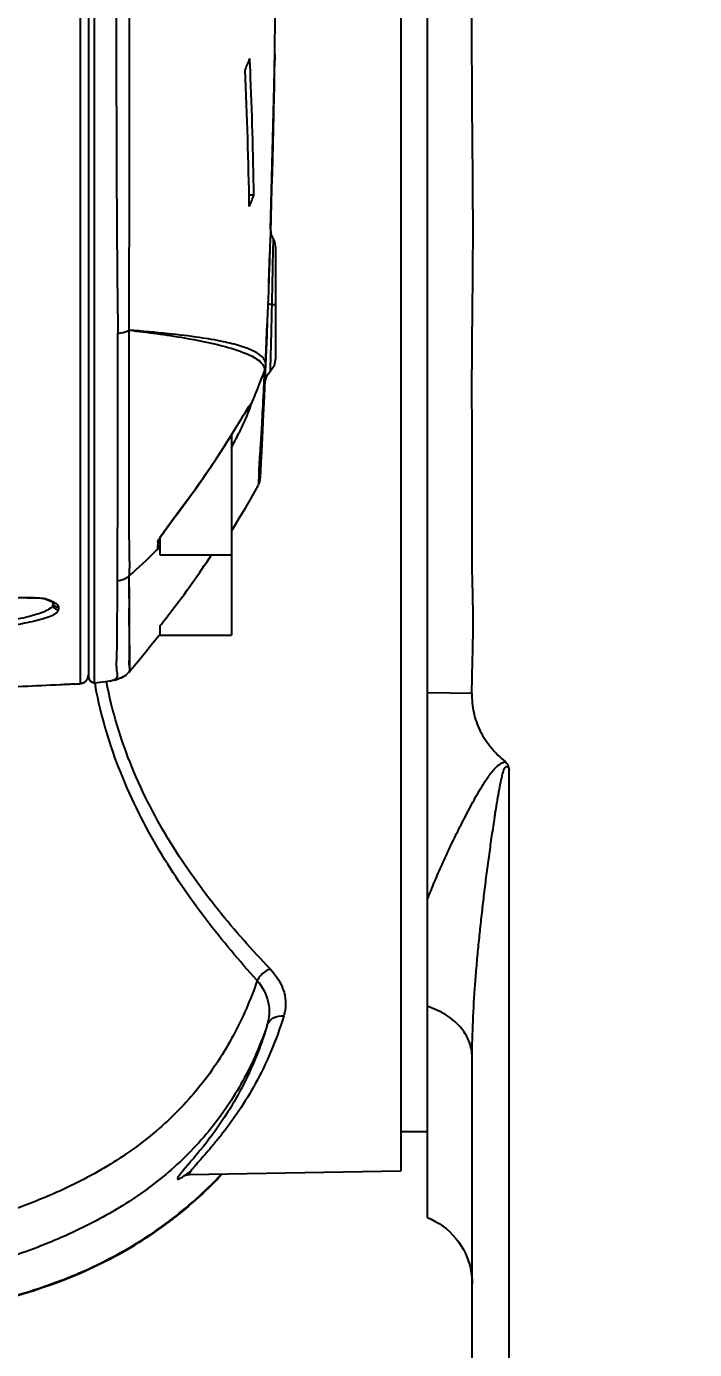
# Model space of a CAD drawing. Header units: millimetres. Extents: x 5828 to 6704, y 123 to 421.
# Drawn here: x 6478.694 to 6481.191, y 268.628 to 273.567 of the extents above; entities that cross this region are included whole.
import ezdxf

# ---------------------------------------------------------------- set-up
doc = ezdxf.new("R2010")
doc.units = ezdxf.units.MM
doc.layers.add('外形图', color=7, linetype='Continuous')
doc.layers.add('尺寸标注', color=7, linetype='Continuous')
doc.styles.add('微软雅黑', font='msyh.ttc', dxfattribs={"height": 1.5})
doc.dimstyles.new('尺寸标注_1_15比例', dxfattribs={"dimtxt": 1.5, "dimasz": 1.25, "dimexe": 0.5, "dimexo": 0.4, "dimgap": 0.5, "dimtad": 1, "dimdec": 1, "dimlfac": 15, "dimdsep": 46, "dimtxsty": '微软雅黑', "dimcen": 0.09, "dimadec": 0, "dimazin": 0, "dimtp": 0.01, "dimtm": 0.01, "dimtfac": 1, "dimtdec": 1, "dimtofl": 0, "dimtmove": 0, "dimatfit": 3, "dimfxl": 1, "dimtolj": 1, "dimarcsym": 0})

# ---------------------------------------------------------------- blocks, each defined once
blk = doc.blocks.new('*D786')
at = {"layer": 'Defpoints', "color": 0}
for p in [(6482.9394, 280.5658), (6469.7803, 267.5677), (6482.9394, 267.0011)]:
    blk.add_point(p, dxfattribs=at)
at = {"layer": '尺寸标注', "color": 0, "lineweight": -2}
for p, q in [((6469.7803, 267.9677), (6469.7803, 281.0658)), ((6482.9394, 267.4011), (6482.9394, 281.0658)), ((6471.0303, 280.5658), (6481.6894, 280.5658))]:
    blk.add_line(p, q, dxfattribs=at)
at = {"layer": '尺寸标注', "color": 0}
for points in [[(6471.0303, 280.7741), (6471.0303, 280.3574), (6469.7803, 280.5658)], [(6481.6894, 280.3574), (6481.6894, 280.7741), (6482.9394, 280.5658)]]:
    blk.add_solid(points, dxfattribs=at)
at = {"layer": '尺寸标注', "color": 0, "insert": (6476.3599, 281.8448), "char_height": 1.5, "attachment_point": 5, "style": '微软雅黑'}
blk.add_mtext('\\A1;197.4', dxfattribs=at)
blk = doc.blocks.new('*D787')
at = {"layer": 'Defpoints', "color": 0}
for p in [(6469.7154, 284.5485), (6483.0052, 255.7131), (6469.7154, 255.0651)]:
    blk.add_point(p, dxfattribs=at)
at = {"layer": '尺寸标注', "color": 0, "lineweight": -2}
for p, q in [((6469.7154, 255.4651), (6469.7154, 285.0485)), ((6483.0052, 256.1131), (6483.0052, 285.0485)), ((6481.7552, 284.5485), (6470.9654, 284.5485))]:
    blk.add_line(p, q, dxfattribs=at)
at = {"layer": '尺寸标注', "color": 0}
for points in [[(6470.9654, 284.7569), (6470.9654, 284.3402), (6469.7154, 284.5485)], [(6481.7552, 284.3402), (6481.7552, 284.7569), (6483.0052, 284.5485)]]:
    blk.add_solid(points, dxfattribs=at)
at = {"layer": '尺寸标注', "color": 0, "insert": (6476.3603, 285.8276), "char_height": 1.5, "attachment_point": 5, "style": '微软雅黑'}
blk.add_mtext('\\A1;199.3', dxfattribs=at)

msp = doc.modelspace()

# ---------------------------------------------------------------- linework, layer by layer
at = {"layer": '外形图', "color": 7, "linetype": 'Continuous'}
for p, q in [((6478.9473, 277.0057), (6478.9473, 271.1174)), ((6478.8944, 276.6161), (6478.8944, 271.1137)), ((6478.9266, 276.6034), (6478.9266, 271.1373)), ((6480.1933, 269.1206), (6480.1933, 276.487)), ((6480.0933, 276.3282), (6480.0933, 269.2949)), ((6479.6209, 273.3443), (6479.6217, 273.441)), ((6479.6222, 273.4637), (6479.6219, 273.4404)), ((6479.6065, 272.8106), (6479.6209, 273.3443)), ((6479.5262, 272.9385), (6479.5442, 272.9385)), ((6479.6161, 272.7274), (6479.617, 272.7739)), ((6479.6266, 272.3296), (6479.6266, 272.7394)), ((6479.6006, 272.6096), (6479.6037, 272.7239)), ((6479.6138, 272.6052), (6479.6139, 272.6122)), ((6479.5885, 272.3313), (6479.5941, 272.4575)), ((6479.6102, 272.4449), (6479.6104, 272.4526)), ((6479.5889, 272.3313), (6479.5922, 272.4058)), ((6479.5697, 271.9104), (6479.5873, 272.3043)), ((6479.5834, 272.1878), (6479.5886, 272.3042)), ((6479.5855, 272.2342), (6479.5886, 272.3042)), ((6479.6061, 272.2815), (6479.6211, 272.303)), ((6479.6061, 272.2815), (6479.6064, 272.2937)), ((6479.6064, 272.2937), (6479.6074, 272.3301)), ((6479.6211, 272.303), (6479.6266, 272.3296)), ((6479.5688, 271.8836), (6479.5846, 272.2364)), ((6479.5759, 272.0316), (6479.5847, 272.2364)), ((6479.5759, 272.0316), (6479.5855, 272.2342)), ((6479.5789, 272.0937), (6479.5834, 272.1878)), ((6479.5753, 272.0197), (6479.5789, 272.0937)), ((6479.4599, 272.0418), (6479.4599, 271.2949)), ((6479.5721, 271.9585), (6479.5759, 272.0316)), ((6479.5704, 271.9251), (6479.5721, 271.9586)), ((6479.5695, 271.91), (6479.5695, 271.9104)), ((6479.5696, 271.9086), (6479.5701, 271.918)), ((6479.5697, 271.9101), (6479.5697, 271.9104)), ((6479.5498, 271.8347), (6479.5611, 271.8549)), ((6479.5628, 271.8648), (6479.5634, 271.8916)), ((6479.5685, 271.8871), (6479.5683, 271.8894)), ((6479.5688, 271.8891), (6479.5687, 271.8894)), ((6479.5688, 271.8836), (6479.5687, 271.8842)), ((6479.569, 271.8866), (6479.5688, 271.8891)), ((6479.5688, 271.8835), (6479.5688, 271.8836)), ((6479.569, 271.8836), (6479.5691, 271.884)), ((6479.2567, 271.7464), (6479.2571, 271.7467)), ((6479.4599, 271.6828), (6479.4716, 271.7016)), ((6479.4716, 271.7016), (6479.4933, 271.7375)), ((6479.1933, 271.6582), (6479.1933, 271.5949)), ((6479.2061, 271.6774), (6479.213, 271.6872)), ((6479.1847, 271.6436), (6479.1845, 271.6234)), ((6479.1845, 271.6234), (6479.1846, 271.6163)), ((6479.1845, 271.6151), (6479.1845, 271.6164)), ((6479.1846, 271.6159), (6479.1846, 271.6163)), ((6479.1846, 271.615), (6479.1846, 271.6159)), ((6479.1933, 271.5949), (6479.4599, 271.5949)), ((6479.0805, 271.1701), (6479.0785, 271.5171)), ((6478.6953, 271.4345), (6478.6952, 271.4345)), ((6478.7587, 271.4319), (6478.7604, 271.4316)), ((6478.7672, 271.4306), (6478.7604, 271.4316)), ((6478.7604, 271.4316), (6478.7604, 271.4316)), ((6478.7933, 271.4174), (6478.7933, 271.4103)), ((6478.8139, 271.3991), (6478.8139, 271.3904)), ((6479.1933, 271.3298), (6479.1933, 271.2949)), ((6479.1933, 271.2949), (6479.4599, 271.2949)), ((6479.0662, 271.1458), (6479.0774, 271.1566)), ((6479.0774, 271.1567), (6479.0776, 271.1569)), ((6479.0776, 271.1569), (6479.0834, 271.1638)), ((6478.8944, 271.1137), (6478.8953, 271.1137)), ((6478.8953, 271.1137), (6478.9095, 271.1178)), ((6478.9095, 271.1178), (6478.922, 271.1301)), ((6478.922, 271.1301), (6478.9266, 271.147)), ((6478.9266, 271.1476), (6478.9266, 271.1481)), ((6478.9266, 271.1373), (6478.9297, 271.1266)), ((6478.9473, 271.1174), (6478.9478, 271.1175)), ((6478.9473, 271.1174), (6478.9481, 271.1175)), ((6478.9473, 271.1174), (6478.9482, 271.1174)), ((6478.9482, 271.1174), (6478.9482, 271.1174)), ((6479.0285, 271.1282), (6479.0665, 271.146)), ((6479.0662, 271.1457), (6479.0665, 271.146)), ((6480.1933, 271.0806), (6480.3588, 271.0781)), ((6480.498, 268.561), (6480.498, 270.7926)), ((6480.498, 269.4103), (6480.498, 269.9033)), ((6480.3599, 268.5767), (6480.3599, 269.7175)), ((6480.1933, 269.4406), (6480.0933, 269.4406)), ((6480.498, 269.1438), (6480.498, 269.4103)), ((6479.3033, 269.2811), (6480.0933, 269.2949)), ((6480.498, 268.561), (6480.498, 269.1438))]:
    msp.add_line(p, q, dxfattribs=at)
for points in [[(6479.6059, 272.8106), (6479.6203, 273.3443), (6479.6219, 273.4409)], [(6479.606, 272.8106), (6479.6204, 273.3443), (6479.622, 273.441)], [(6479.617, 272.7739), (6479.6103, 272.7885), (6479.6073, 272.8105)], [(6479.6266, 272.7394), (6479.6221, 272.7633), (6479.617, 272.7739)], [(6479.5856, 272.2363), (6479.5926, 272.2632), (6479.6061, 272.2815)], [(6479.4603, 272.0423), (6479.4746, 272.0654), (6479.4865, 272.0849), (6479.4964, 272.1012), (6479.5046, 272.1146), (6479.5112, 272.1254), (6479.5165, 272.1338), (6479.5205, 272.1401), (6479.5232, 272.1442), (6479.5237, 272.145)], [(6479.2571, 271.7467), (6479.2914, 271.7925), (6479.3345, 271.8523), (6479.3697, 271.903), (6479.3987, 271.9463), (6479.423, 271.9834), (6479.4433, 272.0152), (6479.4603, 272.0423)], [(6479.5682, 271.8871), (6479.5686, 271.8929), (6479.5692, 271.9003), (6479.5696, 271.9086)], [(6479.5615, 271.8559), (6479.5663, 271.8679), (6479.5688, 271.8846)], [(6479.4933, 271.7375), (6479.5136, 271.7718), (6479.5324, 271.8043), (6479.5498, 271.8347)], [(6479.213, 271.6872), (6479.2211, 271.6984), (6479.2302, 271.7108), (6479.2403, 271.7244), (6479.2512, 271.7388), (6479.2571, 271.7467)], [(6479.1911, 271.6545), (6479.1912, 271.6546), (6479.1927, 271.6573)], [(6479.1927, 271.6573), (6479.1958, 271.6623), (6479.2003, 271.669), (6479.2061, 271.6774)], [(6479.0805, 271.1701), (6479.0786, 271.1877), (6479.0788, 271.2135), (6479.0793, 271.2475), (6479.0791, 271.2963), (6479.0779, 271.3588), (6479.0788, 271.4333), (6479.0785, 271.5171)], [(6478.6952, 271.4345), (6478.702, 271.4346), (6478.7195, 271.4346), (6478.7386, 271.4339), (6478.7512, 271.4329), (6478.7576, 271.4321), (6478.7587, 271.4319)], [(6478.7604, 271.4316), (6478.7848, 271.4216), (6478.7917, 271.4174)], [(6479.0834, 271.1638), (6479.1121, 271.1983), (6479.1396, 271.2321), (6479.1659, 271.2649), (6479.1909, 271.2968)], [(6478.9297, 271.1266), (6478.9381, 271.1192), (6478.9482, 271.1174)], [(6478.9482, 271.1174), (6478.9893, 271.1215), (6479.0285, 271.1282)], [(6480.498, 269.9033), (6480.4981, 270.3858), (6480.498, 270.7926)], [(6479.2835, 269.2774), (6479.2823, 269.2768), (6479.2845, 269.2777), (6479.2939, 269.2802), (6479.3034, 269.2811)], [(6480.1933, 269.1206), (6480.2072, 269.1145), (6480.2221, 269.1068), (6480.2366, 269.0983), (6480.2504, 269.0888), (6480.2637, 269.0785), (6480.2762, 269.0674), (6480.2881, 269.0555), (6480.2992, 269.0428), (6480.3094, 269.0295), (6480.3188, 269.0156), (6480.3273, 269.0012), (6480.3349, 268.9862), (6480.3415, 268.9708), (6480.3471, 268.9549), (6480.3518, 268.9388), (6480.3554, 268.9224), (6480.3579, 268.906), (6480.3594, 268.8895), (6480.3599, 268.8734)]]:
    msp.add_lwpolyline(points, dxfattribs=at)
for centre, radius, start, end in [((6439.0052, 274.0617), 40.6214, 357.52038, 359.99985), ((6478.5172, 273.8333), 1.0827, 336.6412, 339.1452), ((6466.0763, 272.8314), 13.4668, 2.44012, 2.62346), ((6463.7247, 272.6557), 15.8042, 0.8664, 2.71382), ((6462.1673, 272.6786), 17.3788, 0.85681, 2.39471), ((6478.677, 273.2501), 0.9215, 337.3139, 340.2383), ((6456.29, 273.072), 23.3285, 358.66654, 358.85349), ((6477.5499, 273.0126), 2.1612, 336.4351, 340.29), ((6477.9493, 272.7964), 1.7103, 332.0657, 334.106), ((6474.8878, 274.8849), 5.3839, 328.3194, 328.4873), ((6473.2677, 272.4286), 6.3164, 356.07138, 356.75542), ((6481.4601, 270.0639), 2.7723, 142.6355, 144.0488), ((6479.16, 271.6659), 0.0333, 317.9056, 331.8456), ((6477.8815, 272.9033), 1.8315, 310.8094, 315.0791), ((6477.8658, 272.9198), 1.8542, 315.0617, 315.3356), ((6478.7075, 270.9709), 0.4638, 90.9261, 91.5102), ((6478.7084, 270.9154), 0.5193, 90.5229, 90.929), ((6478.7093, 270.7928), 0.6419, 88.6246, 90.4966), ((6478.8132, 271.4103), 0.02, 180.0352, 271.87), ((6478.8035, 271.3904), 0.0104, 351.4132, 359.9751), ((6478.5784, 276.1783), 5.0745, 273.3502, 273.5696), ((6478.8934, 271.1469), 0.0332, 318.9766, 330.4424), ((6478.9461, 271.1374), 0.0195, 180.03, 186.6248), ((6478.9465, 271.1373), 0.0198, 211.8226, 223.2436), ((6478.9466, 271.1372), 0.0198, 261.8479, 271.8495), ((6480.5847, 271.4169), 1.6626, 190.3863, 190.8679), ((6479.7923, 268.8657), 0.6693, 139.9767, 140.5976), ((6478.3071, 270.3293), 1.5297, 315.5088, 316.7643), ((6478.3058, 270.3305), 1.5333, 315.5134, 316.7311), ((6478.3026, 270.3341), 1.5362, 305.7463, 315.4984), ((6478.3022, 270.3348), 1.5389, 305.7458, 315.4935), ((6478.308, 270.327), 1.5274, 303.0931, 305.7391), ((6478.3026, 270.3342), 1.5381, 303.1174, 305.7482), ((6478.169, 270.5939), 1.8288, 291.0127, 293.488), ((6478.1619, 270.6138), 1.8515, 290.997, 293.4429)]:
    msp.add_arc(centre, radius, start, end, dxfattribs=at)
for points, knots in [([(6480.3588, 271.0781), (6480.3591, 271.1108), (6480.3602, 271.1599), (6480.3619, 271.2255), (6480.3634, 271.2917), (6480.3637, 271.3584), (6480.3626, 271.4255), (6480.3611, 271.4933), (6480.3597, 271.5615), (6480.3593, 271.6301), (6480.3594, 271.682), (6480.3595, 271.7341), (6480.3598, 271.804), (6480.3601, 271.892), (6480.3599, 271.9981), (6480.3593, 272.1048), (6480.359, 272.1942), (6480.3591, 272.2659), (6480.3594, 272.3379), (6480.3601, 272.4281), (6480.3614, 272.5365), (6480.3625, 272.6451), (6480.3631, 272.7538), (6480.3631, 272.8625), (6480.3626, 272.9711), (6480.3617, 273.0794), (6480.3606, 273.1874), (6480.3597, 273.295), (6480.3592, 273.4021), (6480.359, 273.5085), (6480.359, 273.649), (6480.3593, 273.7883), (6480.3595, 273.9263), (6480.3597, 274.0282), (6480.36, 274.129), (6480.3604, 274.2285), (6480.3607, 274.3266), (6480.361, 274.4544), (6480.3609, 274.58), (6480.3605, 274.7035), (6480.3601, 274.7934), (6480.3599, 274.8814), (6480.3598, 274.9675), (6480.3598, 275.0515), (6480.3599, 275.1592), (6480.3599, 275.2639), (6480.3598, 275.3656), (6480.3598, 275.4383), (6480.3599, 275.5085), (6480.3603, 275.5761), (6480.3608, 275.6411), (6480.3612, 275.7224), (6480.3613, 275.8), (6480.3608, 275.8739), (6480.3603, 275.9251), (6480.3599, 275.9732), (6480.3594, 276.0315), (6480.3591, 276.0967), (6480.3589, 276.1568), (6480.3591, 276.1986), (6480.3593, 276.2252), (6480.3599, 276.2486), (6480.3611, 276.2733), (6480.3623, 276.2902), (6480.363, 276.3005)], [0, 0, 0, 0, 0.01876, 0.028206, 0.0377, 0.056846, 0.066502, 0.076215, 0.095812, 0.105692, 0.115625, 0.125606, 0.135632, 0.155809, 0.17613, 0.196577, 0.21713, 0.227442, 0.237774, 0.25849, 0.279259, 0.300064, 0.320883, 0.341698, 0.36249, 0.38324, 0.403929, 0.424537, 0.445045, 0.465436, 0.485691, 0.525718, 0.545453, 0.564979, 0.584277, 0.603328, 0.622117, 0.640626, 0.676737, 0.694306, 0.71153, 0.728392, 0.744877, 0.760969, 0.776655, 0.80675, 0.821132, 0.835051, 0.848493, 0.861447, 0.8739, 0.885842, 0.908149, 0.918494, 0.928287, 0.937518, 0.946178, 0.961756, 0.974968, 0.980671, 0.985766, 0.99025, 0.994118, 1, 1, 1, 1]), ([(6479.0297, 274.0616), (6479.0297, 273.7708), (6479.0296, 273.2244), (6479.0323, 272.6779), (6479.0362, 272.4222)], [0, 0, 0, 0, 0.531988, 1, 1, 1, 1]), ([(6479.0778, 272.4334), (6479.0789, 272.688), (6479.0794, 273.2308), (6479.0798, 273.7735), (6479.0795, 274.0616)], [0, 0, 0, 0, 0.469219, 1, 1, 1, 1]), ([(6479.6139, 272.6122), (6479.6142, 272.6233), (6479.6149, 272.6617), (6479.6156, 272.7001), (6479.6161, 272.7274)], [0, 0, 0, 0, 0.289938, 1, 1, 1, 1]), ([(6479.6121, 272.5291), (6479.6101, 272.5293), (6479.6066, 272.5296), (6479.6018, 272.5298), (6479.5997, 272.5305), (6479.5977, 272.5304), (6479.5977, 272.5307)], [0, 0, 0, 0, 0.426271, 0.740132, 0.932549, 1, 1, 1, 1]), ([(6479.6104, 272.4526), (6479.6106, 272.4589), (6479.6112, 272.4844), (6479.6117, 272.5099), (6479.6121, 272.5291)], [0, 0, 0, 0, 0.245035, 1, 1, 1, 1]), ([(6479.6121, 272.5291), (6479.6136, 272.5292), (6479.6178, 272.5293), (6479.6221, 272.5294), (6479.6249, 272.5297)], [0, 0, 0, 0, 0.335321, 1, 1, 1, 1]), ([(6479.6249, 272.5297), (6479.6253, 272.5297), (6479.6257, 272.5299), (6479.6266, 272.5299), (6479.6266, 272.53)], [0, 0, 0, 0, 0.737302, 1, 1, 1, 1]), ([(6479.6073, 272.3299), (6479.6076, 272.3377), (6479.6085, 272.3761), (6479.6095, 272.4144), (6479.6102, 272.4449)], [0, 0, 0, 0, 0.205889, 1, 1, 1, 1]), ([(6479.0351, 271.4991), (6479.0345, 271.5206), (6479.0352, 271.5671), (6479.0349, 271.6482), (6479.0354, 271.7518), (6479.0358, 271.8834), (6479.0362, 272.1099), (6479.0362, 272.2925), (6479.0362, 272.4222)], [0, 0, 0, 0, 0.069956, 0.15091, 0.263757, 0.406598, 0.578476, 1, 1, 1, 1]), ([(6479.0362, 272.4222), (6479.04, 272.4223), (6479.0543, 272.4235), (6479.0688, 272.4277), (6479.0778, 272.4334)], [0, 0, 0, 0, 0.261845, 1, 1, 1, 1]), ([(6479.0785, 271.5171), (6479.0805, 271.539), (6479.0798, 271.5854), (6479.0783, 271.6658), (6479.0779, 271.7679), (6479.0782, 271.8982), (6479.078, 272.1232), (6479.0777, 272.3046), (6479.0777, 272.4334)], [0, 0, 0, 0, 0.072065, 0.151393, 0.263404, 0.406346, 0.578145, 1, 1, 1, 1]), ([(6479.0777, 272.4334), (6479.1467, 272.4255), (6479.2633, 272.41), (6479.4099, 272.3812), (6479.5042, 272.353), (6479.5501, 272.3306), (6479.5646, 272.3186)], [0, 0, 0, 0, 0.413183, 0.700982, 0.888137, 1, 1, 1, 1]), ([(6479.5886, 272.3042), (6479.5889, 272.3102), (6479.5851, 272.3244), (6479.567, 272.3425), (6479.5363, 272.3597), (6479.4894, 272.3765), (6479.4229, 272.3929), (6479.3326, 272.4079), (6479.215, 272.4219), (6479.1269, 272.4297), (6479.0778, 272.4334)], [0, 0, 0, 0, 0.033095, 0.075849, 0.137293, 0.225706, 0.348767, 0.513883, 0.728974, 1, 1, 1, 1]), ([(6479.5646, 272.3186), (6479.5667, 272.3169), (6479.5736, 272.3107), (6479.5794, 272.3031), (6479.5819, 272.2971)], [0, 0, 0, 0, 0.292595, 1, 1, 1, 1]), ([(6479.5819, 272.2971), (6479.5824, 272.296), (6479.584, 272.2917), (6479.5846, 272.2871), (6479.5845, 272.2838)], [0, 0, 0, 0, 0.263678, 1, 1, 1, 1]), ([(6479.5822, 272.2344), (6479.5824, 272.2384), (6479.5832, 272.2548), (6479.5839, 272.2713), (6479.5845, 272.2838)], [0, 0, 0, 0, 0.244705, 1, 1, 1, 1]), ([(6479.574, 272.0711), (6479.5747, 272.0833), (6479.5776, 272.1377), (6479.5803, 272.1921), (6479.5822, 272.2344)], [0, 0, 0, 0, 0.223962, 1, 1, 1, 1]), ([(6479.5309, 272.1486), (6479.5316, 272.1505), (6479.5325, 272.1529), (6479.5329, 272.1556), (6479.533, 272.1567), (6479.5323, 272.1571), (6479.5315, 272.1564), (6479.5305, 272.1555), (6479.5284, 272.1529), (6479.5251, 272.1481), (6479.5202, 272.1404), (6479.5139, 272.1303), (6479.5093, 272.1228), (6479.5068, 272.1187)], [0, 0, 0, 0, 0.107692, 0.137116, 0.153019, 0.161482, 0.176276, 0.202267, 0.240439, 0.354921, 0.521515, 0.737839, 1, 1, 1, 1]), ([(6479.5309, 272.1486), (6479.5303, 272.1468), (6479.5267, 272.1369), (6479.5227, 272.1271), (6479.5194, 272.1191)], [0, 0, 0, 0, 0.180331, 1, 1, 1, 1]), ([(6479.5068, 272.1187), (6479.5047, 272.1152), (6479.495, 272.0992), (6479.4853, 272.0833), (6479.4777, 272.0708)], [0, 0, 0, 0, 0.219219, 1, 1, 1, 1]), ([(6479.5194, 272.1191), (6479.5174, 272.1141), (6479.5073, 272.0908), (6479.4966, 272.0677), (6479.4878, 272.0496)], [0, 0, 0, 0, 0.208991, 1, 1, 1, 1]), ([(6479.4694, 272.0574), (6479.4383, 272.007), (6479.3703, 271.9013), (6479.2967, 271.7993), (6479.2567, 271.7464)], [0, 0, 0, 0, 0.471466, 1, 1, 1, 1]), ([(6479.5653, 271.9364), (6479.5655, 271.9408), (6479.5668, 271.9606), (6479.5682, 271.9804), (6479.5693, 271.9958)], [0, 0, 0, 0, 0.22446, 1, 1, 1, 1]), ([(6479.5634, 271.8916), (6479.5635, 271.8948), (6479.564, 271.9098), (6479.5646, 271.9247), (6479.5653, 271.9364)], [0, 0, 0, 0, 0.216537, 1, 1, 1, 1]), ([(6479.5695, 271.9104), (6479.5696, 271.9115), (6479.57, 271.9164), (6479.5703, 271.9213), (6479.5705, 271.925)], [0, 0, 0, 0, 0.230276, 1, 1, 1, 1]), ([(6479.5619, 271.8564), (6479.5628, 271.8581), (6479.563, 271.8611), (6479.5628, 271.8639), (6479.5628, 271.8648)], [0, 0, 0, 0, 0.694683, 1, 1, 1, 1]), ([(6479.1847, 271.6436), (6479.1847, 271.6447), (6479.1863, 271.6477), (6479.1891, 271.6529), (6479.1937, 271.6599), (6479.1971, 271.665), (6479.199, 271.6678)], [0, 0, 0, 0, 0.121716, 0.340702, 0.636855, 1, 1, 1, 1]), ([(6479.199, 271.6678), (6479.2003, 271.6696), (6479.2058, 271.6776), (6479.2114, 271.6855), (6479.2158, 271.6915)], [0, 0, 0, 0, 0.225584, 1, 1, 1, 1]), ([(6479.1879, 271.6168), (6479.1874, 271.6164), (6479.1868, 271.6159), (6479.1845, 271.6144), (6479.1846, 271.615)], [0, 0, 0, 0, 0.482026, 1, 1, 1, 1]), ([(6479.1925, 271.6209), (6479.1921, 271.6205), (6479.1906, 271.6191), (6479.189, 271.6177), (6479.1879, 271.6168)], [0, 0, 0, 0, 0.287605, 1, 1, 1, 1]), ([(6479.1933, 271.3298), (6479.2075, 271.3477), (6479.275, 271.4336), (6479.3385, 271.5228), (6479.3858, 271.5951)], [0, 0, 0, 0, 0.209696, 1, 1, 1, 1]), ([(6479.0271, 271.1314), (6479.0297, 271.133), (6479.0343, 271.1367), (6479.0352, 271.1451), (6479.0339, 271.1531), (6479.0316, 271.1669), (6479.0306, 271.1898), (6479.0327, 271.2248), (6479.0333, 271.2717), (6479.0331, 271.3328), (6479.0344, 271.4101), (6479.035, 271.4674), (6479.0351, 271.4991)], [0, 0, 0, 0, 0.024402, 0.043407, 0.064978, 0.09051, 0.156785, 0.249328, 0.373934, 0.536891, 0.743147, 1, 1, 1, 1]), ([(6478.7933, 271.4103), (6478.7933, 271.4024), (6478.7791, 271.3909), (6478.7584, 271.3812), (6478.7321, 271.3719), (6478.6989, 271.3628), (6478.6399, 271.3496), (6478.5916, 271.3415), (6478.557, 271.3363)], [0, 0, 0, 0, 0.094006, 0.175652, 0.284077, 0.42031, 0.584897, 1, 1, 1, 1]), ([(6478.7247, 271.4345), (6478.7286, 271.4344), (6478.7407, 271.434), (6478.7527, 271.4332), (6478.7607, 271.432)], [0, 0, 0, 0, 0.329414, 1, 1, 1, 1]), ([(6478.7607, 271.432), (6478.7614, 271.4319), (6478.7636, 271.4315), (6478.7658, 271.4311), (6478.7672, 271.4306)], [0, 0, 0, 0, 0.30722, 1, 1, 1, 1]), ([(6478.7672, 271.4306), (6478.7697, 271.4298), (6478.7785, 271.4267), (6478.7872, 271.4232), (6478.7931, 271.4202)], [0, 0, 0, 0, 0.282231, 1, 1, 1, 1]), ([(6478.7931, 271.4202), (6478.7948, 271.4194), (6478.8003, 271.4164), (6478.8056, 271.4129), (6478.8087, 271.4097)], [0, 0, 0, 0, 0.293484, 1, 1, 1, 1]), ([(6478.8139, 271.3991), (6478.8101, 271.399), (6478.8021, 271.4011), (6478.7967, 271.4073), (6478.7951, 271.4108)], [0, 0, 0, 0, 0.499996, 1, 1, 1, 1]), ([(6478.8087, 271.4097), (6478.8095, 271.4089), (6478.8122, 271.4059), (6478.8139, 271.4019), (6478.8139, 271.3991)], [0, 0, 0, 0, 0.291778, 1, 1, 1, 1]), ([(6478.8138, 271.3888), (6478.8133, 271.3856), (6478.8082, 271.3783), (6478.7876, 271.3654), (6478.7431, 271.3509), (6478.669, 271.3347), (6478.6099, 271.3255), (6478.5756, 271.3206)], [0, 0, 0, 0, 0.039064, 0.097416, 0.289158, 0.589135, 1, 1, 1, 1]), ([(6479.0778, 271.1569), (6479.0794, 271.1586), (6479.0817, 271.1632), (6479.0808, 271.1679), (6479.0805, 271.1701)], [0, 0, 0, 0, 0.514892, 1, 1, 1, 1]), ([(6478.875, 271.1125), (6478.8569, 271.1114), (6478.7458, 271.1054), (6478.6346, 271.1012), (6478.5415, 271.0979)], [0, 0, 0, 0, 0.162852, 1, 1, 1, 1]), ([(6478.9481, 271.1175), (6478.9615, 271.1186), (6478.9821, 271.1205), (6479.0065, 271.1242), (6479.0196, 271.1274), (6479.0254, 271.13), (6479.0271, 271.1314)], [0, 0, 0, 0, 0.499639, 0.767918, 0.917973, 1, 1, 1, 1]), ([(6479.5565, 270.0058), (6479.4901, 270.079), (6479.3594, 270.2338), (6479.1833, 270.4899), (6479.037, 270.7802), (6478.9732, 270.9929), (6478.9519, 271.1034)], [0, 0, 0, 0, 0.233913, 0.478641, 0.733637, 1, 1, 1, 1]), ([(6479.605, 270.0489), (6479.5376, 270.1192), (6479.4049, 270.2683), (6479.2262, 270.5172), (6479.078, 270.8017), (6479.0141, 271.0115), (6478.9933, 271.1207)], [0, 0, 0, 0, 0.233565, 0.478188, 0.733222, 1, 1, 1, 1]), ([(6480.3588, 271.0781), (6480.3586, 271.0659), (6480.3595, 271.0417), (6480.3649, 271.0057), (6480.3747, 270.9705), (6480.3892, 270.9367), (6480.4079, 270.9048), (6480.438, 270.8648), (6480.4649, 270.8381), (6480.4839, 270.8215)], [0, 0, 0, 0, 0.123045, 0.245884, 0.368962, 0.492767, 0.617686, 0.743914, 1, 1, 1, 1]), ([(6480.1933, 270.3095), (6480.2016, 270.3311), (6480.2192, 270.3744), (6480.2474, 270.4393), (6480.2777, 270.505), (6480.3045, 270.5599), (6480.3269, 270.6042), (6480.3443, 270.6376), (6480.3623, 270.6711), (6480.381, 270.7045), (6480.3974, 270.7322), (6480.4114, 270.7541), (6480.4225, 270.7703), (6480.4344, 270.7862), (6480.4455, 270.7987), (6480.4555, 270.8079), (6480.4624, 270.8131), (6480.4685, 270.8167), (6480.475, 270.8197), (6480.4803, 270.8212), (6480.4839, 270.8215)], [0, 0, 0, 0, 0.115971, 0.234572, 0.355641, 0.479027, 0.54155, 0.604612, 0.668212, 0.732367, 0.797135, 0.829791, 0.862673, 0.895854, 0.929485, 0.946576, 0.963951, 0.972784, 0.981746, 1, 1, 1, 1]), ([(6480.4839, 270.8215), (6480.486, 270.8197), (6480.4888, 270.8166), (6480.4918, 270.8119), (6480.4936, 270.8082), (6480.4948, 270.805), (6480.4956, 270.8024), (6480.4961, 270.8005), (6480.4965, 270.7988), (6480.4968, 270.7975), (6480.497, 270.7965), (6480.4971, 270.7955), (6480.4971, 270.7945), (6480.4974, 270.7935), (6480.4978, 270.7929), (6480.498, 270.7927)], [0, 0, 0, 0, 0.255091, 0.380737, 0.50527, 0.629061, 0.690823, 0.752499, 0.814095, 0.844972, 0.875764, 0.906561, 0.937338, 0.968192, 1, 1, 1, 1]), ([(6480.3599, 269.7176), (6480.3599, 269.7632), (6480.3623, 269.8548), (6480.3693, 269.9692), (6480.3767, 270.061), (6480.3831, 270.1301), (6480.3901, 270.1993), (6480.3978, 270.2686), (6480.406, 270.338), (6480.4133, 270.3958), (6480.4194, 270.4422), (6480.4241, 270.4769), (6480.4289, 270.5117), (6480.4339, 270.5464), (6480.439, 270.5812), (6480.4433, 270.6101), (6480.4469, 270.6333), (6480.4497, 270.6506), (6480.4525, 270.668), (6480.4554, 270.6853), (6480.4584, 270.7026), (6480.4615, 270.7199), (6480.4648, 270.7372), (6480.4678, 270.7516), (6480.4704, 270.763), (6480.4725, 270.7716), (6480.4744, 270.7787), (6480.4761, 270.7843), (6480.4775, 270.7885), (6480.4791, 270.7927), (6480.4805, 270.7961), (6480.4819, 270.7987), (6480.483, 270.8007), (6480.4844, 270.8025), (6480.4861, 270.8042), (6480.488, 270.8049), (6480.4897, 270.8047), (6480.4911, 270.8039), (6480.4926, 270.8026), (6480.494, 270.8008), (6480.4952, 270.7988), (6480.4966, 270.7961), (6480.4975, 270.794), (6480.498, 270.7926)], [0, 0, 0, 0, 0.12267, 0.246193, 0.308232, 0.370438, 0.432801, 0.495312, 0.557957, 0.620721, 0.652142, 0.683583, 0.715042, 0.746516, 0.778001, 0.809497, 0.825247, 0.841, 0.856755, 0.872513, 0.888275, 0.904041, 0.919814, 0.935595, 0.943491, 0.951393, 0.959303, 0.963264, 0.967229, 0.971203, 0.975192, 0.977196, 0.979212, 0.981248, 0.983325, 0.985482, 0.98659, 0.987683, 0.989808, 0.991882, 0.993929, 0.995962, 1, 1, 1, 1]), ([(6479.6049, 270.049), (6479.5999, 270.0471), (6479.5803, 270.0373), (6479.5642, 270.0204), (6479.5565, 270.0058)], [0, 0, 0, 0, 0.245514, 1, 1, 1, 1]), ([(6479.605, 270.0489), (6479.6284, 270.0246), (6479.6562, 269.9813), (6479.665, 269.9177), (6479.6603, 269.8879), (6479.656, 269.8739)], [0, 0, 0, 0, 0.53218, 0.76908, 1, 1, 1, 1]), ([(6479.5565, 270.0058), (6479.5321, 269.9357), (6479.4735, 269.7981), (6479.3505, 269.61), (6479.1937, 269.4478), (6479.0107, 269.3153), (6478.81, 269.2115), (6478.5285, 269.1041), (6478.1615, 269.0156), (6477.7139, 268.9535), (6477.2633, 268.9188), (6476.8117, 268.9023), (6476.5105, 268.8993), (6476.3599, 268.8993)], [0, 0, 0, 0, 0.061812, 0.123821, 0.186016, 0.248435, 0.310958, 0.373563, 0.498762, 0.62405, 0.74936, 0.874681, 1, 1, 1, 1]), ([(6479.5565, 270.0058), (6479.5762, 269.9822), (6479.605, 269.928), (6479.6022, 269.8664), (6479.5941, 269.8398)], [0, 0, 0, 0, 0.524559, 1, 1, 1, 1]), ([(6479.656, 269.8739), (6479.6419, 269.8281), (6479.6104, 269.7417), (6479.5532, 269.6234), (6479.4919, 269.5226), (6479.4394, 269.4504), (6479.3998, 269.4011), (6479.3738, 269.3702), (6479.3507, 269.3438), (6479.3338, 269.3247), (6479.3224, 269.3117), (6479.3157, 269.3037), (6479.3102, 269.297), (6479.3061, 269.2915), (6479.3032, 269.2871), (6479.3017, 269.2842), (6479.3013, 269.2815), (6479.3028, 269.2811), (6479.3033, 269.2811)], [0, 0, 0, 0, 0.206009, 0.394302, 0.56396, 0.712436, 0.777527, 0.835704, 0.886157, 0.92803, 0.945476, 0.960456, 0.972909, 0.982808, 0.990146, 0.994969, 0.997612, 1, 1, 1, 1]), ([(6479.5941, 269.8398), (6479.598, 269.8507), (6479.6168, 269.8707), (6479.6429, 269.8746), (6479.656, 269.8736)], [0, 0, 0, 0, 0.469877, 1, 1, 1, 1]), ([(6480.3599, 269.7176), (6480.3599, 269.7278), (6480.3579, 269.7484), (6480.3491, 269.7784), (6480.3346, 269.8071), (6480.3148, 269.8338), (6480.2901, 269.8578), (6480.251, 269.8861), (6480.217, 269.9013), (6480.1933, 269.9087)], [0, 0, 0, 0, 0.112965, 0.227553, 0.34518, 0.466907, 0.59335, 0.724672, 1, 1, 1, 1]), ([(6479.5941, 269.8398), (6479.5696, 269.7681), (6479.509, 269.6282), (6479.3811, 269.4387), (6479.2194, 269.277), (6479.0323, 269.1462), (6478.8286, 269.0437), (6478.5443, 268.9373), (6478.1745, 268.8486), (6477.7237, 268.7852), (6477.2698, 268.7493), (6476.815, 268.7319), (6476.5116, 268.7286), (6476.3599, 268.7286)], [0, 0, 0, 0, 0.062475, 0.124946, 0.187385, 0.249867, 0.312344, 0.37485, 0.499818, 0.624851, 0.749897, 0.87495, 1, 1, 1, 1]), ([(6479.5941, 269.8398), (6479.5738, 269.7724), (6479.5268, 269.6501), (6479.4379, 269.4948), (6479.3538, 269.3818), (6479.3007, 269.3211), (6479.2798, 269.2962)], [0, 0, 0, 0, 0.33368, 0.617948, 0.845683, 1, 1, 1, 1]), ([(6479.4234, 269.2814), (6479.3342, 269.1863), (6479.13, 269.0181), (6478.771, 268.8522), (6478.3878, 268.7597), (6478.1276, 268.7266), (6477.9972, 268.714)], [0, 0, 0, 0, 0.249142, 0.499034, 0.749466, 1, 1, 1, 1]), ([(6479.2751, 269.2906), (6479.2719, 269.2867), (6479.2667, 269.2801), (6479.2611, 269.2723), (6479.2591, 269.2679), (6479.2585, 269.2657), (6479.2598, 269.2643), (6479.2622, 269.2647), (6479.2651, 269.2657), (6479.2692, 269.2676), (6479.2743, 269.2704), (6479.2831, 269.2757), (6479.2962, 269.2847), (6479.3071, 269.2929), (6479.313, 269.2975)], [0, 0, 0, 0, 0.160941, 0.266394, 0.298603, 0.318456, 0.3321, 0.352844, 0.386495, 0.433992, 0.495338, 0.570311, 0.75988, 1, 1, 1, 1])]:
    msp.add_open_spline(points, degree=3, knots=knots, dxfattribs=at)
for points in [[(6479.5845, 272.2838), (6479.5869, 272.2903), (6479.5883, 272.2973), (6479.5886, 272.3042)], [(6479.5309, 272.1486), (6479.5278, 272.1418), (6479.5224, 272.1358), (6479.516, 272.1319)], [(6479.5691, 271.884), (6479.5692, 271.8849), (6479.5691, 271.8858), (6479.569, 271.8866)], [(6479.1846, 271.615), (6479.1882, 271.619), (6479.1909, 271.6241), (6479.1923, 271.6293)], [(6479.0351, 271.4991), (6479.0507, 271.4997), (6479.067, 271.5064), (6479.0784, 271.5171)], [(6478.6953, 271.4345), (6478.6685, 271.4339), (6478.6416, 271.4333), (6478.6148, 271.4326)], [(6478.7951, 271.4108), (6478.7939, 271.4133), (6478.7933, 271.4162), (6478.7933, 271.4191)], [(6478.9109, 271.1187), (6478.906, 271.1157), (6478.9001, 271.1138), (6478.8944, 271.1137)], [(6478.9184, 271.1251), (6478.9163, 271.1226), (6478.9137, 271.1204), (6478.9109, 271.1187)], [(6478.9266, 271.147), (6478.9266, 271.1413), (6478.925, 271.1354), (6478.9222, 271.1305)], [(6478.9296, 271.1268), (6478.9281, 271.1293), (6478.9271, 271.1322), (6478.9267, 271.1352)], [(6478.9376, 271.1195), (6478.9355, 271.1206), (6478.9336, 271.122), (6478.932, 271.1237)], [(6478.9438, 271.1176), (6478.9417, 271.1179), (6478.9395, 271.1186), (6478.9376, 271.1195)], [(6479.0271, 271.1314), (6479.041, 271.1318), (6479.0553, 271.1371), (6479.0662, 271.1457)], [(6478.8978, 268.9167), (6478.9825, 268.9535), (6479.0646, 268.997), (6479.1419, 269.0474)], [(6478.8985, 268.9151), (6478.9832, 268.9519), (6479.0655, 268.9954), (6479.1429, 269.0459)], [(6478.4915, 268.7889), (6478.6046, 268.8137), (6478.7167, 268.8453), (6478.8247, 268.8868)], [(6478.4919, 268.7874), (6478.605, 268.8122), (6478.7172, 268.8437), (6478.8253, 268.8853)]]:
    msp.add_open_spline(points, degree=3, dxfattribs=at)

# ---------------------------------------------------------------- dimensions: what is measured, and where the dimension line sits
at = {"layer": '尺寸标注'}
for base, p1, p2, picture, middle in [((6469.7154, 284.5485), (6483.0052, 255.7131), (6469.7154, 255.0651), '*D787', (6476.3603, 285.8276)), ((6482.9394, 280.5658), (6469.7803, 267.5677), (6482.9394, 267.0011), '*D786', (6476.3599, 281.8448))]:
    dim = msp.add_linear_dim(base=base, p1=p1, p2=p2, dimstyle='尺寸标注_1_15比例', dxfattribs=at)
    dim.commit()
    dim.dimension.update_dxf_attribs({"geometry": picture, "text_midpoint": middle})

doc.saveas('drawing.dxf')
